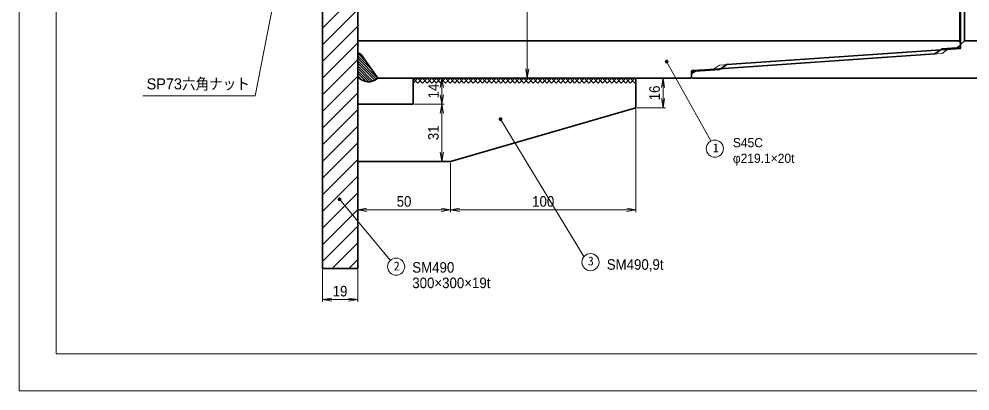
# Model space of a CAD drawing. Units: millimetres at full size, sheet at 1:2. Extents: x 2335 to 3175, y 1300 to 1901.
# Drawn here: x 2335 to 2848, y 1307 to 1508 of the extents above; entities that cross this region are included whole.
import ezdxf
from ezdxf.enums import TextEntityAlignment as Align

# ---------------------------------------------------------------- set-up
doc = ezdxf.new("R2010")
doc.units = ezdxf.units.MM
doc.header["$LTSCALE"] = 2
doc.linetypes.add('CHAIN_DOUBLE_DASH', pattern=[23.5, 12, -1.5, 3.5, -1.5, 3.5, -1.5])
doc.linetypes.add('DASHED_SPACED', pattern=[12, 6, -6])
for name, color, linetype, lineweight in [('1外形線', 7, 'Continuous', 35), ('2細い実線', 3, 'Continuous', 20), ('3隠れ線', 2, 'DASHED_SPACED', 13), ('5想像線', 6, 'CHAIN_DOUBLE_DASH', 13), ('6寸法線', 4, 'Continuous', 13), ('7枠', 7, 'Continuous', 13)]:
    doc.layers.add(name, color=color, linetype=linetype, lineweight=lineweight)
doc.styles.add('Arial', font='')
doc.styles.add('ＭＳ ゴシック', font='')
doc.styles.add('ＭＳ Ｐゴシック', font='')
doc.styles.get('Arial').set_extended_font_data('Arial')
doc.styles.get('ＭＳ ゴシック').set_extended_font_data('MS Gothic')
doc.styles.get('ＭＳ Ｐゴシック').set_extended_font_data('MS PGothic')

# ---------------------------------------------------------------- blocks, each defined once
blk = doc.blocks.new('filled_dot')
at = {"color": 0, "linetype": 'Continuous', "lineweight": -2, "const_width": 1.25}
blk.add_lwpolyline([(-0.625, 0, 1), (0.625, 0, 1)], format="xyb", close=True, dxfattribs=at)
blk = doc.blocks.new('open_arrow')
at = {"color": 0, "linetype": 'Continuous', "lineweight": -2}
blk.add_lwpolyline([(7.5, 1.25), (0, 0), (7.5, -1.25)], dxfattribs=at)

msp = doc.modelspace()

# ---------------------------------------------------------------- hatches: boundary and pattern name
at = {"layer": '2細い実線'}
h = msp.add_hatch(dxfattribs=at)
h.set_pattern_fill('USER', color=256, style=0, pattern_type=2)
h.set_pattern_definition([(45, (2385.352, 5367.246), (-4.49013, 4.49013), [])])
h.paths.add_polyline_path([(2498.978, 1373.17), (2517.978, 1373.17), (2517.978, 1545.3), (2498.978, 1545.3)])
h = msp.add_hatch(dxfattribs=at)
h.set_pattern_fill('USER', color=256, style=0, pattern_type=2)
h.set_pattern_definition([(135, (2385.352, 5353.046), (-0.67352, -0.67352), [])])
h.paths.add_polyline_path([(2517.978, 1476.419, 0.43069), (2528.831, 1475.75), (2520.274, 1487.971, 0.23049), (2517.978, 1489.246)])

# ---------------------------------------------------------------- linework, layer by layer
at = {"layer": '1外形線'}
for p, q in [((2842.478, 1551.4), (2842.478, 1495.25)), ((2842.978, 1493.75), (2842.978, 1551.663)), ((2844.978, 1495.75), (2844.978, 1551.981)), ((2498.978, 1540.3), (2498.978, 1373.17)), ((2517.978, 1526.1), (2517.978, 1373.17)), ((2517.978, 1490.626), (2517.978, 1503.452)), ((2842.478, 1495.75), (2517.978, 1495.75)), ((2842.978, 1491.75), (2716.88, 1483.054)), ((2832.978, 1491.536), (2829.057, 1488.79)), ((2832.978, 1491.536), (2840.978, 1492.107)), ((2832.978, 1491.536), (2840.978, 1492.107)), ((2840.978, 1492.107), (2842.978, 1493.25)), ((2840.978, 1492.107), (2842.978, 1493.25)), ((2842.478, 1495.25), (2842.978, 1494.75)), ((2842.978, 1493.75), (2844.978, 1495.75)), ((2842.978, 1493.25), (2842.978, 1494.75)), ((2842.978, 1492.216), (2842.978, 1493.75)), ((2874.478, 1495.75), (2844.978, 1495.75)), ((2880.978, 1495.75), (2844.978, 1495.75)), ((2528.831, 1475.75), (2520.274, 1487.971)), ((2705.192, 1480.248), (2829.057, 1488.79)), ((2712.978, 1480.322), (2716.88, 1483.054)), ((2697.478, 1475.75), (2697.978, 1476.25)), ((2699.978, 1479.393), (2697.978, 1478.25)), ((2697.978, 1475.75), (2697.978, 1479.285)), ((2697.978, 1476.25), (2697.978, 1478.25)), ((2698.478, 1475.75), (2697.978, 1476.25)), ((2698.444, 1479.782), (2705.192, 1480.248)), ((2712.978, 1480.322), (2699.973, 1479.393)), ((2697.478, 1475.75), (2528.831, 1475.75)), ((2547.978, 1475.75), (2547.978, 1461.75)), ((2667.978, 1459.75), (2667.978, 1475.75)), ((2867.12, 1475.75), (2698.478, 1475.75)), ((2868.019, 1475.75), (2698.478, 1475.75)), ((2547.978, 1461.75), (2517.978, 1461.75)), ((2567.978, 1430.744), (2667.978, 1459.75)), ((2557.978, 1430.744), (2517.978, 1430.744)), ((2517.978, 1430.744), (2567.978, 1430.744)), ((2498.978, 1373.17), (2517.978, 1373.17))]:
    msp.add_line(p, q, dxfattribs=at)
for centre, radius, start, end in [((2842.478, 1492.216), 0.5, 274.0856, 0), ((2517.817, 1486.25), 3, 35, 86.91818), ((2523.721, 1481.216), 7.483, 219.87028, 313.07547), ((2698.478, 1479.284), 0.5, 93.9452, 180)]:
    msp.add_arc(centre, radius, start, end, dxfattribs=at)
at = {"layer": '2細い実線'}
for p, q in [((2712.978, 1482.763), (2832.191, 1490.985)), ((2832.978, 1489.061), (2713.712, 1480.835)), ((2832.978, 1489.061), (2836.146, 1491.279)), ((2712.978, 1482.763), (2709.799, 1480.566)), ((2547.978, 1475.744), (2550.464, 1473.065)), ((2547.978, 1473.065), (2550.464, 1475.744)), ((2550.464, 1475.744), (2552.95, 1473.065)), ((2550.464, 1473.065), (2552.95, 1475.744)), ((2552.95, 1475.744), (2555.435, 1473.065)), ((2552.95, 1473.065), (2555.435, 1475.744)), ((2555.435, 1475.744), (2557.921, 1473.065)), ((2555.435, 1473.065), (2557.921, 1475.744)), ((2557.921, 1475.744), (2560.407, 1473.065)), ((2557.921, 1473.065), (2560.407, 1475.744)), ((2560.339, 1475.744), (2562.825, 1473.065)), ((2560.339, 1473.065), (2562.825, 1475.744)), ((2562.825, 1475.744), (2565.311, 1473.065)), ((2562.825, 1473.065), (2565.311, 1475.744)), ((2565.311, 1475.744), (2567.797, 1473.065)), ((2565.311, 1473.065), (2567.797, 1475.744)), ((2567.797, 1475.744), (2570.283, 1473.065)), ((2567.797, 1473.065), (2570.283, 1475.744)), ((2570.283, 1475.744), (2572.768, 1473.065)), ((2570.283, 1473.065), (2572.768, 1475.744)), ((2572.768, 1475.744), (2575.254, 1473.065)), ((2572.768, 1473.065), (2575.254, 1475.744)), ((2575.254, 1475.744), (2577.74, 1473.065)), ((2575.254, 1473.065), (2577.74, 1475.744)), ((2577.74, 1475.744), (2580.226, 1473.065)), ((2577.74, 1473.065), (2580.226, 1475.744)), ((2580.226, 1475.744), (2582.712, 1473.065)), ((2580.226, 1473.065), (2582.712, 1475.744)), ((2582.712, 1475.744), (2585.197, 1473.065)), ((2582.712, 1473.065), (2585.197, 1475.744)), ((2585.197, 1475.744), (2587.683, 1473.065)), ((2585.197, 1473.065), (2587.683, 1475.744)), ((2587.683, 1475.744), (2590.169, 1473.065)), ((2587.683, 1473.065), (2590.169, 1475.744)), ((2590.169, 1475.744), (2592.655, 1473.065)), ((2590.169, 1473.065), (2592.655, 1475.744)), ((2592.655, 1475.744), (2595.14, 1473.065)), ((2592.655, 1473.065), (2595.14, 1475.744)), ((2595.14, 1475.744), (2597.626, 1473.065)), ((2595.14, 1473.065), (2597.626, 1475.744)), ((2597.626, 1475.744), (2600.112, 1473.065)), ((2597.626, 1473.065), (2600.112, 1475.744)), ((2600.112, 1475.744), (2602.598, 1473.065)), ((2600.112, 1473.065), (2602.598, 1475.744)), ((2602.598, 1475.744), (2605.084, 1473.065)), ((2602.598, 1473.065), (2605.084, 1475.744)), ((2605.084, 1475.744), (2607.569, 1473.065)), ((2605.084, 1473.065), (2607.569, 1475.744)), ((2607.569, 1475.744), (2610.055, 1473.065)), ((2607.569, 1473.065), (2610.055, 1475.744)), ((2610.055, 1475.744), (2612.541, 1473.065)), ((2610.055, 1473.065), (2612.541, 1475.744)), ((2612.541, 1475.744), (2615.027, 1473.065)), ((2612.541, 1473.065), (2615.027, 1475.744)), ((2615.027, 1475.744), (2617.513, 1473.065)), ((2615.027, 1473.065), (2617.513, 1475.744)), ((2617.513, 1475.744), (2619.998, 1473.065)), ((2617.513, 1473.065), (2619.998, 1475.744)), ((2619.998, 1475.744), (2622.484, 1473.065)), ((2619.998, 1473.065), (2622.484, 1475.744)), ((2622.484, 1475.744), (2624.97, 1473.065)), ((2622.484, 1473.065), (2624.97, 1475.744)), ((2624.97, 1475.744), (2627.456, 1473.065)), ((2624.97, 1473.065), (2627.456, 1475.744)), ((2627.456, 1475.744), (2629.942, 1473.065)), ((2627.456, 1473.065), (2629.942, 1475.744)), ((2629.942, 1475.744), (2632.427, 1473.065)), ((2629.942, 1473.065), (2632.427, 1475.744)), ((2632.427, 1475.744), (2634.913, 1473.065)), ((2632.427, 1473.065), (2634.913, 1475.744)), ((2634.913, 1475.744), (2637.399, 1473.065)), ((2634.913, 1473.065), (2637.399, 1475.744)), ((2637.586, 1475.759), (2640.072, 1473.08)), ((2637.586, 1473.08), (2640.072, 1475.759)), ((2640.072, 1475.759), (2642.557, 1473.08)), ((2640.072, 1473.08), (2642.557, 1475.759)), ((2642.557, 1475.759), (2645.043, 1473.08)), ((2642.557, 1473.08), (2645.043, 1475.759)), ((2645.043, 1475.759), (2647.529, 1473.08)), ((2645.043, 1473.08), (2647.529, 1475.759)), ((2647.529, 1475.759), (2650.015, 1473.08)), ((2647.529, 1473.08), (2650.015, 1475.759)), ((2650.015, 1475.759), (2652.501, 1473.08)), ((2650.015, 1473.08), (2652.501, 1475.759)), ((2652.501, 1475.759), (2654.986, 1473.08)), ((2652.501, 1473.08), (2654.986, 1475.759)), ((2654.986, 1475.759), (2657.472, 1473.08)), ((2654.986, 1473.08), (2657.472, 1475.759)), ((2657.472, 1475.759), (2659.958, 1473.08)), ((2657.472, 1473.08), (2659.958, 1475.759)), ((2659.958, 1475.759), (2662.444, 1473.08)), ((2659.958, 1473.08), (2662.444, 1475.759)), ((2662.444, 1475.759), (2664.929, 1473.08)), ((2662.444, 1473.08), (2664.929, 1475.759)), ((2664.929, 1475.759), (2667.415, 1473.08)), ((2664.929, 1473.08), (2667.415, 1475.759)), ((2667.415, 1475.759), (2667.978, 1475.153)), ((2667.415, 1473.08), (2667.978, 1473.687)), ((2669.893, 1475.75), (2669.901, 1475.759))]:
    msp.add_line(p, q, dxfattribs=at)
at = {"layer": '3隠れ線'}
for p, q in [((2842.978, 1492.25), (2840.978, 1492.107)), ((2697.978, 1479.25), (2699.978, 1479.393))]:
    msp.add_line(p, q, dxfattribs=at)
at = {"layer": '5想像線'}
for p, q in [((2842.514, 1491.717), (2842.978, 1491.75)), ((2842.978, 1491.75), (2842.978, 1492.216)), ((2697.978, 1479.749), (2698.442, 1479.782)), ((2697.978, 1479.285), (2697.978, 1479.749))]:
    msp.add_line(p, q, dxfattribs=at)
at = {"layer": '6寸法線'}
for p, q in [((2609.405, 1694.85), (2609.405, 1475.75)), ((2684.516, 1484.615), (2708.39, 1441.857)), ((2548.603, 1475.75), (2564.611, 1475.75)), ((2563.361, 1475.75), (2563.361, 1461.75)), ((2598.78, 1475.75), (2610.655, 1475.75)), ((2668.603, 1475.75), (2683.805, 1475.75)), ((2682.555, 1475.75), (2682.555, 1459.75)), ((2548.603, 1461.75), (2564.611, 1461.75)), ((2548.603, 1461.75), (2564.611, 1461.75)), ((2563.361, 1461.75), (2563.361, 1430.744)), ((2667.978, 1459.125), (2667.978, 1403.509)), ((2668.603, 1459.75), (2683.805, 1459.75)), ((2594.947, 1453.649), (2639.932, 1379.622)), ((2517.978, 1430.119), (2517.978, 1403.509)), ((2548.603, 1430.744), (2564.611, 1430.744)), ((2567.978, 1430.119), (2567.978, 1403.509)), ((2567.978, 1430.119), (2567.978, 1403.509)), ((2508.206, 1410.452), (2535.55, 1377.609)), ((2517.978, 1404.759), (2567.978, 1404.759)), ((2567.978, 1404.759), (2667.978, 1404.759)), ((2498.978, 1372.545), (2498.978, 1355.177)), ((2517.978, 1372.545), (2517.978, 1355.177)), ((2498.978, 1356.427), (2517.978, 1356.427))]:
    msp.add_line(p, q, dxfattribs=at)
msp.add_lwpolyline([(2474.822, 1528.277), (2473.871, 1523.369), (2462.786, 1466.162), (2402.114, 1466.162)], dxfattribs=at)
for centre in [(2710.464, 1437.731), (2538.7, 1374.167), (2643.473, 1376.604)]:
    msp.add_circle(centre, 4.611, dxfattribs=at)
at = {"layer": '7枠'}
for p, q in [((2335.452, 1901.192), (2335.452, 1307.192)), ((2355.452, 1881.192), (2355.452, 1327.192)), ((2355.452, 1327.192), (3155.452, 1327.192)), ((2335.452, 1307.192), (3175.452, 1307.192))]:
    msp.add_line(p, q, dxfattribs=at)

# ---------------------------------------------------------------- block references
at = {"layer": '6寸法線'}
for name, p, xscale, yscale, rotation in [('filled_dot', (2684.516, 1484.615), 0.8, 0.8, 299.2), ('open_arrow', (2609.405, 1475.75), 0.667, 0.667, 90), ('open_arrow', (2563.361, 1475.75), 0.667, 0.667, 270), ('open_arrow', (2682.555, 1475.75), 0.667, 0.667, 270), ('open_arrow', (2563.361, 1461.75), 0.667, 0.667, 90), ('open_arrow', (2563.361, 1461.75), 0.667, 0.667, 270), ('open_arrow', (2682.555, 1459.75), 0.667, 0.667, 90), ('filled_dot', (2594.947, 1453.649), 0.8, 0.8, 301.3), ('open_arrow', (2563.361, 1430.744), 0.667, 0.667, 90), ('filled_dot', (2508.206, 1410.452), 0.8, 0.8, 309.8), ('open_arrow', (2567.978, 1404.759), 0.667, 0.667, 180), ('open_arrow', (2667.978, 1404.759), 0.667, 0.667, 180), ('open_arrow', (2517.978, 1356.427), 0.667, 0.667, 180)]:
    msp.add_blockref(name, p, dxfattribs=dict(at, xscale=xscale, yscale=yscale, rotation=rotation))
at = {"layer": '6寸法線', "xscale": 0.667, "yscale": 0.667}
for p in [(2517.978, 1404.759), (2567.978, 1404.759), (2498.978, 1356.427)]:
    msp.add_blockref('open_arrow', p, dxfattribs=at)

# ---------------------------------------------------------------- texts
at = {"layer": '6寸法線', "style": 'ＭＳ Ｐゴシック', "width": 0.9}
msp.add_text('六角ナット', height=5.938, dxfattribs=at).set_placement((2423.359, 1467.873), align=Align.BOTTOM_LEFT)
at = {"layer": '6寸法線', "style": 'ＭＳ Ｐゴシック'}
msp.add_text('SP73', height=5.938, dxfattribs=at).set_placement((2404.255, 1467.873), align=Align.BOTTOM_LEFT)
at = {"layer": '6寸法線', "style": 'Arial', "width": 0.9}
for s, p in [('14', (2558.851, 1468.75)), ('16', (2678.002, 1467.75)), ('31', (2558.807, 1446.247))]:
    msp.add_text(s, height=5.682, rotation=90, dxfattribs=at).set_placement(p, align=Align.MIDDLE_CENTER)
at = {"layer": '6寸法線', "color": 7, "style": 'ＭＳ ゴシック'}
for s, p in [('1', (2709.381, 1440.501)), ('3', (2642.054, 1379.579)), ('2', (2537.44, 1376.876))]:
    msp.add_text(s, height=4.747, dxfattribs=at).set_placement(p, align=Align.TOP_LEFT)
at = {"layer": '6寸法線', "color": 7, "style": 'ＭＳ Ｐゴシック'}
for s, p in [('S45C', (2720.202, 1436.994)), ('φ219.1×20t', (2720.202, 1428.594))]:
    msp.add_text(s, height=4.949, dxfattribs=at).set_placement(p, align=Align.BOTTOM_LEFT)
at = {"layer": '6寸法線', "style": 'Arial', "width": 0.9}
for s, p in [('50', (2542.978, 1409.311)), ('100', (2617.978, 1409.311)), ('19', (2508.478, 1360.98))]:
    msp.add_text(s, height=5.682, dxfattribs=at).set_placement(p, align=Align.MIDDLE_CENTER)
at = {"layer": '6寸法線', "color": 7, "style": 'Arial', "width": 0.9}
for s, p in [('SM490', (2547.417, 1376.596)), ('300×300×19t', (2547.417, 1368.263))]:
    msp.add_text(s, height=5.682, dxfattribs=at).set_placement(p, align=Align.TOP_LEFT)
msp.add_text('SM490,9t', height=5.682, dxfattribs=at).set_placement((2652.247, 1370.783), align=Align.BOTTOM_LEFT)

doc.saveas('drawing.dxf')
